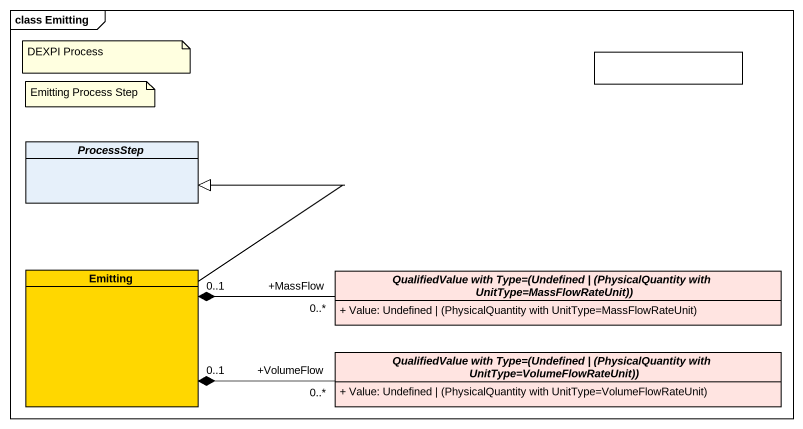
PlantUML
@startuml
mainframe class Emitting
allowmixing
hide circle
hide empty members
skinparam classAttributeIconSize 0
rectangle " " as rectangle1
abstract class ProcessStep
class Emitting #FFD700
abstract class "QualifiedValue with Type=(Undefined | (PhysicalQuantity with UnitType=MassFlowRateUnit))" as QualifiedValue_with_Type #FFE4E1 {
  {field} + Value: Undefined | (PhysicalQuantity with UnitType=MassFlowRateUnit)
}
abstract class "QualifiedValue with Type=(Undefined | (PhysicalQuantity with UnitType=VolumeFlowRateUnit))" as QualifiedValue_with_Type_2 #FFE4E1 {
  {field} + Value: Undefined | (PhysicalQuantity with UnitType=VolumeFlowRateUnit)
}
Emitting -up-|> ProcessStep
Emitting "0..1" *-right- "+MassFlow\n0..*" QualifiedValue_with_Type
Emitting "0..1" *-right- "+VolumeFlow\n0..*" QualifiedValue_with_Type_2
note as N1
  DEXPI Process
end note
note as N2
  Emitting Process Step
end note
@enduml
